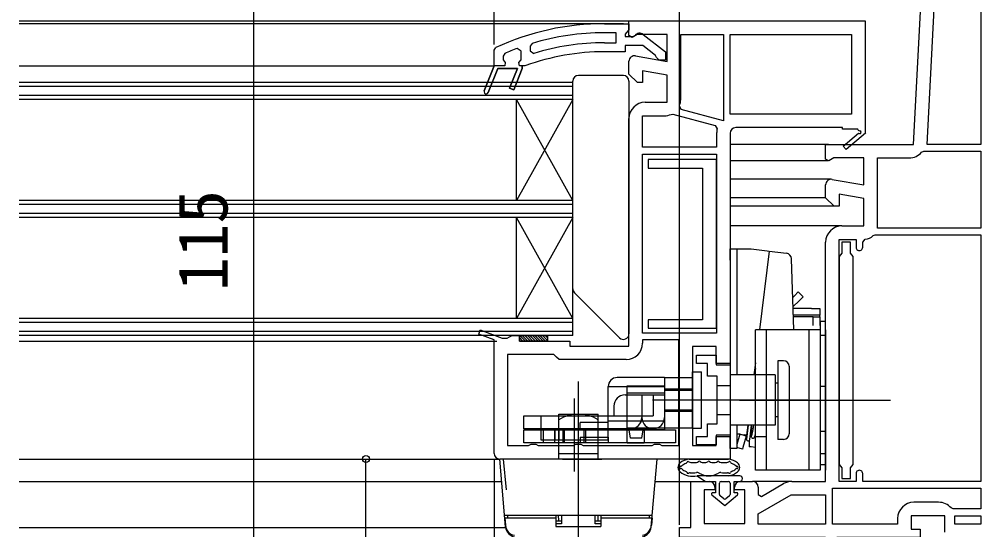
# Model space of a CAD drawing. Units: millimetres, scale not verified. Extents: x -525 to 525, y -783 to 778.
# Drawn here: x 1.5 to 172.6, y -528.3 to -437.4 of the extents above; entities that cross this region are included whole.
import ezdxf
from ezdxf.enums import TextEntityAlignment as Align

# ---------------------------------------------------------------- set-up
doc = ezdxf.new("R2010")
doc.units = ezdxf.units.MM
doc.header["$LTSCALE"] = 4
for name, color, linetype in [('0-3_YKK_11', 7, 'Continuous'), ('0-5_YKK_12', 2, 'Continuous'), ('0-6_YKK_13', 4, 'Continuous'), ('0-8_YKK_D', 6, 'Continuous')]:
    doc.layers.add(name, color=color, linetype=linetype)
doc.styles.add('ＭＳ ゴシック', font='')
doc.styles.get('ＭＳ ゴシック').set_extended_font_data('MS Gothic')

msp = doc.modelspace()

# ---------------------------------------------------------------- linework, layer by layer
at = {"layer": '0-3_YKK_11'}
for p, q in [((125.6, -457.699), (125.6, -460.199)), ((129.8, -519.699), (132, -519.699)), ((165.1, -523.399), (160.7, -523.399))]:
    msp.add_line(p, q, dxfattribs=at)
for points in [[(146.174, -465.914), (151.8, -466.906), (151.8, -462.099), (146.444, -462.099), (145.576, -462.641), (145, -462.322), (145, -459.699), (160.642, -459.699), (162.95, -415.647)], [(110, -437.699), (152, -437.699), (152, -457.565), (152.077, -457.699), (148.659, -460.604), (148.141, -459.994), (150.861, -457.683)], [(111.174, -443.914), (116.8, -444.906), (116.8, -440.099), (111.444, -440.099), (110.576, -440.641), (110, -440.322), (110, -437.699)], [(105.633, -438.199), (110.001, -438.199), (110.001, -439.299), (109.563, -439.795), (109.301, -440.093), (109.301, -440.499), (110.701, -440.499), (111.101, -440.299)], [(105.633, -441.599), (107.701, -441.599), (107.701, -439.799), (105.633, -439.799)], [(112.517, -440.112), (116.501, -443.224), (116.501, -444.699), (115.399, -444.699), (114.9, -444.224), (114.708, -443.854), (112.462, -442.099), (109.301, -442.099), (109.301, -443.199), (105.633, -443.199)], [(126.8, -440.099), (126.8, -455.478), (119.316, -453.473), (118.983, -452.8)], [(119.2, -451.699), (119.2, -440.099), (126.8, -440.099)], [(87.901, -443.494), (87.601, -443.952), (87.601, -444.624), (87.976, -445.109), (87.901, -445.699), (86.001, -445.699), (84.229, -450.151), (86.001, -445.699), (86.001, -442.917), (86.29, -442.464)], [(84.972, -450.447), (86.663, -446.199), (90.14, -446.199), (88.766, -449.651), (89.509, -449.947), (91.001, -446.199), (91.001, -445.699), (90.501, -445.699), (90.426, -445.109), (90.801, -444.624), (90.801, -444.599), (90.801, -443.064), (90.126, -442.595)], [(92.756, -441.708), (92.401, -442.186), (92.401, -443.023), (93.048, -443.5)], [(91.618, -445.669), (91.447, -445.699), (91.001, -445.699), (91.001, -446.199), (89.509, -449.947), (88.766, -449.651), (90.14, -446.199), (86.663, -446.199), (84.972, -450.447)], [(112.9, -452.199), (116.8, -452.199), (116.8, -447.343), (112.4, -446.567), (112.4, -448.699), (111.5, -448.699), (110, -447.199), (110, -444.899)], [(86, -514.699), (86, -494.51), (83.259, -493.473), (83.541, -492.725), (87.439, -494.199), (88.334, -494.199), (88.767, -493.949), (89.2, -493.699), (90.5, -493.699), (90.5, -494.699), (99.5, -494.699), (99.5, -495.599), (110, -495.599), (110, -455.099)], [(125.6, -460.199), (112.4, -460.199), (112.4, -454.599), (116.3, -454.599)], [(117.491, -454.343), (117.826, -454.316), (125.332, -456.327), (125.689, -456.924)], [(150.926, -457.305), (150.749, -456.999), (148, -456.999), (148, -456.699), (129, -456.699)], [(128, -457.699), (128, -498.699), (125.5, -498.699), (125.5, -495.699), (121.3, -495.699), (121.3, -513.299), (125.5, -513.299), (125.5, -511.699), (128, -511.699), (128, -515.699), (87, -515.699)], [(162.076, -461.076), (162.458, -460.899), (172.6, -460.899), (172.6, -474.599)], [(172.6, -474.599), (154.2, -474.599), (154.2, -462.099), (159.865, -462.099)], [(147.9, -474.199), (151.8, -474.199), (151.8, -469.343), (147.4, -468.567), (147.4, -470.699), (146.5, -470.699), (145, -469.199), (145, -466.899)], [(138.973, -519.699), (145, -519.699), (145, -477.099)], [(150.4, -518.299), (150.4, -519.699), (147.4, -519.699), (147.4, -476.599), (150.4, -476.599), (150.4, -477.999)], [(172.6, -475.799), (172.6, -519.699), (151.6, -519.699), (151.6, -518.299)], [(151.6, -477.999), (151.6, -477.083), (152.048, -476.586)], [(153.455, -475.937), (153.8, -475.799), (172.6, -475.799)], [(118.9, -513.299), (118.9, -494.499), (112.4, -494.499), (112.4, -495.099)], [(109.5, -497.999), (97.595, -497.999), (97.097, -497.549), (96.6, -497.099), (88.4, -497.099), (88.4, -513.299), (92.134, -513.299), (92.567, -513.049), (93.433, -513.049), (93.866, -513.299), (100.134, -513.299), (100.567, -513.049), (101.433, -513.049), (101.866, -513.299), (114.134, -513.299), (114.567, -513.049), (115.433, -513.049), (115.866, -513.299), (118.9, -513.299)], [(166.2, -528.699), (166.2, -525.799), (160.2, -525.799), (160.2, -528.199), (161.8, -528.199), (161.8, -529.699), (147, -529.699), (147, -542.607), (147.25, -542.903), (147.5, -543.199), (147.5, -544.699), (145, -544.699), (145, -529.699), (119, -529.699), (119, -527.899), (121, -527.899), (121, -519.699), (124.3, -519.699)], [(133, -520.699), (133, -522.044), (133.567, -522.372), (137.523, -520.088)], [(125.3, -520.699), (125.3, -521.199), (123.4, -521.199), (123.4, -527.199), (130.6, -527.199), (130.6, -521.199), (128.8, -521.199), (128.8, -520.699)], [(146.2, -520.899), (172.6, -520.899), (172.6, -524.599), (167.692, -524.599), (167.31, -524.421)], [(157.8, -526.299), (157.8, -527.299), (146.2, -527.299), (146.2, -520.899)]]:
    msp.add_lwpolyline(points, dxfattribs=at)
for points in [[(163.045, -459.699), (165.278, -417.099), (172.6, -417.099), (172.6, -459.699)], [(149.6, -454.299), (128, -454.299), (128, -440.099), (149.6, -440.099)], [(112.4, -493.299), (112.4, -461.399), (125.6, -461.399), (125.6, -493.299)], [(147.4, -479.636), (147.4, -516.653), (147.65, -516.949), (147.9, -517.245), (147.9, -519.195), (149.4, -519.195), (149.4, -517.245), (149.65, -516.949), (149.9, -516.653), (149.9, -479.636), (149.65, -479.341), (149.4, -479.045), (149.4, -477.095), (147.9, -477.095), (147.9, -479.045), (147.65, -479.341)], [(145, -527.299), (133, -527.299), (133, -525.47), (138.839, -522.099), (145, -522.099)], [(172.6, -527.299), (168, -527.299), (168, -525.799), (172.6, -525.799)]]:
    msp.add_lwpolyline(points, close=True, dxfattribs=at)
for centre, radius, start, end in [((105.633, -484.199), 46, 90.00001, 114.86598), ((105.633, -484.199), 44.4, 89.99999, 106.86019), ((111.901, -440.899), 1, 51.91328, 143.13011), ((105.633, -484.199), 44.4, 110.44221, 113.53922), ((105.633, -484.199), 42.6, 89.99999, 107.18277), ((105.633, -484.199), 41, 89.99999, 109.98888), ((111, -444.899), 1, 79.99999, 179.99998), ((84.601, -450.299), 0.4, 158.30059, 338.30061), ((84.601, -450.299), 0.4, 158.30059, 338.30061), ((116.3, -451.699), 2.9, 337.68615, 359.99999), ((112.9, -455.099), 2.9, 90.00001, 179.99999), ((116.3, -451.699), 2.9, 269.99996, 294.25263), ((129, -457.699), 1, 90.00001, 179.99999), ((129, -457.699), 3.4, 166.82613, 179.99998), ((151.051, -457.521), 0.25, 220.35701, 120), ((159.865, -459.199), 2.9, 269.99999, 319.67978), ((146, -466.899), 1, 80.00002, 180), ((147.9, -477.099), 2.9, 90.00001, 179.99999), ((151.8, -474.199), 2.4, 275.9378, 313.60284), ((151, -477.999), 0.6, 179.99999, 0.00001), ((109.5, -495.099), 2.9, 270.00001, 359.99999), ((87, -514.699), 1, 180.00001, 269.99999), ((151, -518.299), 0.6, 359.99999, 180.00001), ((124.3, -520.699), 1, 0.00001, 89.99999), ((129.8, -520.699), 1, 90.00001, 179.99999), ((132, -520.699), 1, 0.00001, 89.99999), ((138.973, -522.599), 2.9, 89.99998, 119.99999), ((160.7, -526.299), 2.9, 90.00001, 179.99999), ((165.1, -526.299), 2.9, 40.36099, 89.99999)]:
    msp.add_arc(centre, radius, start, end, dxfattribs=at)
at = {"layer": '0-5_YKK_12'}
for p, q in [((1.5, -437.699), (110.5, -437.699)), ((1.5, -438.195), (109, -438.195)), ((1.5, -445.699), (86, -445.699)), ((99.999, -448.694), (1.5, -448.694)), ((99.999, -449.394), (1.5, -449.394)), ((99.999, -472.694), (99.999, -448.694)), ((99.999, -493.694), (99.999, -448.694)), ((99.999, -450.994), (1.5, -450.994)), ((99.999, -451.694), (1.5, -451.694)), ((89.999, -469.694), (89.999, -451.694)), ((99.999, -469.694), (89.999, -451.694)), ((99.999, -451.694), (89.999, -469.694)), ((145.5, -459.699), (128, -459.699)), ((145.5, -462.599), (128, -462.599)), ((146, -465.899), (128, -465.899)), ((99.999, -469.694), (1.5, -469.694)), ((99.999, -470.394), (1.5, -470.394)), ((145.045, -469.199), (128, -469.199)), ((99.999, -471.994), (1.5, -471.994)), ((146.707, -470.699), (128, -470.699)), ((99.999, -472.694), (1.5, -472.694)), ((89.999, -490.694), (89.999, -472.694)), ((99.999, -490.694), (89.999, -472.694)), ((99.999, -472.694), (89.999, -490.694)), ((147.9, -474.199), (128, -474.199)), ((99.999, -490.694), (1.5, -490.694)), ((99.999, -491.394), (1.5, -491.394)), ((99.999, -492.994), (1.5, -492.994)), ((99.999, -493.694), (1.5, -493.694)), ((1.5, -494.699), (86.5, -494.699)), ((1.5, -515.699), (87, -515.699)), ((1.5, -519.699), (87.349, -519.699)), ((114.65, -519.699), (121.5, -519.699)), ((138.973, -519.699), (132, -519.699)), ((1.5, -527.899), (88.07, -527.899))]:
    msp.add_line(p, q, dxfattribs=at)
at = {"layer": '0-6_YKK_13'}
for p, q in [((109, -447.403), (101, -447.403)), ((100, -485.403), (100, -448.403)), ((110, -448.403), (110, -493.403)), ((127.981, -480.304), (127.981, -478.304)), ((129.181, -478.304), (131.747, -478.304)), ((131.747, -478.304), (134.592, -478.653)), ((134.941, -478.696), (133.222, -492.699)), ((134.592, -478.653), (134.941, -478.696)), ((134.941, -478.696), (138.034, -479.076)), ((127.981, -480.304), (127.981, -499.145)), ((129.181, -480.304), (129.181, -500.699)), ((139.358, -492.699), (138.911, -480.033)), ((100.293, -486.11), (108.293, -494.11)), ((139.155, -486.933), (139.425, -486.662)), ((140.274, -487.511), (139.213, -488.572)), ((139.425, -486.662), (140.132, -485.955)), ((142.481, -488.904), (139.224, -488.904)), ((142.481, -488.904), (143.981, -488.904)), ((142.481, -490.104), (139.267, -490.104)), ((142.781, -490.404), (139.277, -490.404)), ((142.781, -490.404), (143.981, -490.404)), ((142.781, -491.904), (142.781, -490.404)), ((143.981, -490.404), (143.981, -490.104)), ((143.981, -490.404), (143.981, -491.904)), ((143.999, -492.699), (132.499, -492.699)), ((134.499, -517.699), (134.499, -492.699)), ((141.999, -492.699), (141.999, -517.699)), ((143.999, -492.699), (143.999, -517.699)), ((144.999, -492.699), (144.999, -517.699)), ((90.5, -494.075), (91.124, -494.699)), ((90.573, -493.699), (91.573, -494.699)), ((91.022, -493.699), (92.022, -494.699)), ((91.471, -493.699), (92.471, -494.699)), ((91.92, -493.699), (92.92, -494.699)), ((92.369, -493.699), (93.369, -494.699)), ((92.818, -493.699), (93.818, -494.699)), ((93.267, -493.699), (94.267, -494.699)), ((93.716, -493.699), (94.716, -494.699)), ((94.165, -493.699), (95.165, -494.699)), ((94.614, -493.699), (95.5, -494.585)), ((95.063, -493.699), (95.5, -494.136)), ((90.5, -494.524), (90.675, -494.699)), ((132.499, -498.58), (132.239, -500.699)), ((132.499, -499.004), (132.447, -499.004)), ((136.499, -498.199), (136.499, -512.199)), ((136.499, -498.199), (136.499, -512.199)), ((137.499, -498.199), (136.499, -498.199)), ((138.499, -499.199), (138.499, -511.199)), ((116.299, -501.199), (107.899, -501.199)), ((116.299, -501.199), (116.299, -502.699)), ((116.299, -501.199), (121.299, -501.199)), ((116.299, -501.199), (116.299, -510.499)), ((122.899, -510.199), (122.899, -500.199)), ((135.999, -500.699), (127.999, -500.699)), ((132.318, -500.55), (132.299, -500.699)), ((100.999, -551.954), (100.999, -501.92)), ((106.299, -502.799), (116.299, -502.799)), ((109.699, -502.699), (116.299, -502.699)), ((109.699, -512.799), (109.699, -502.699)), ((116.299, -502.699), (116.299, -507.199)), ((125.699, -502.599), (128, -502.599)), ((136.499, -502.199), (135.999, -502.199)), ((143.999, -502.743), (144.999, -502.743)), ((109.299, -504.299), (116.299, -504.299)), ((109.699, -503.899), (116.299, -503.899)), ((112.299, -504.299), (112.299, -508.299)), ((114.299, -504.299), (114.299, -507.999)), ((116.299, -503.199), (121.299, -503.199)), ((116.299, -503.449), (121.299, -503.449)), ((116.299, -504.299), (116.299, -508.299)), ((100.299, -517.933), (100.299, -504.918)), ((107.299, -506.299), (107.299, -507.999)), ((124.522, -505.199), (114.212, -505.199)), ((124.522, -505.199), (114.212, -505.199)), ((141.809, -505.199), (119.809, -505.199)), ((139.811, -505.199), (122.942, -505.199)), ((129.641, -505.199), (156.566, -505.199)), ((91.299, -507.999), (106.299, -507.999)), ((91.299, -510.299), (91.299, -507.999)), ((94.299, -507.999), (94.299, -510.299)), ((97.499, -515.699), (97.499, -507.699)), ((97.499, -507.699), (104.499, -507.699)), ((104.499, -515.699), (104.499, -507.699)), ((106.299, -510.299), (106.299, -507.999)), ((106.299, -507.999), (107.299, -507.999)), ((107.299, -507.999), (114.299, -507.999)), ((116.299, -506.949), (121.299, -506.949)), ((116.299, -507.199), (121.299, -507.199)), ((125.699, -507.799), (128, -507.799)), ((106.299, -509.199), (101.299, -509.199)), ((101.299, -510.499), (101.299, -509.199)), ((106.299, -508.899), (116.299, -508.899)), ((106.299, -510.499), (106.299, -509.199)), ((129.181, -509.699), (129.181, -511.804)), ((131.194, -509.699), (130.895, -512.139)), ((131.49, -512.212), (131.799, -509.699)), ((136.499, -508.199), (135.999, -508.199)), ((101.299, -510.299), (91.299, -510.299)), ((94.299, -510.299), (94.299, -510.499)), ((94.299, -510.499), (94.299, -512.299)), ((94.799, -512.799), (94.799, -510.499)), ((96.799, -510.299), (96.799, -512.299)), ((96.799, -512.799), (96.799, -510.499)), ((97.499, -510.299), (97.499, -512.299)), ((98.299, -512.799), (98.299, -510.499)), ((98.549, -512.799), (98.549, -510.499)), ((114.299, -510.299), (101.299, -510.299)), ((102.049, -512.799), (102.049, -510.499)), ((102.299, -512.799), (102.299, -510.499)), ((106.299, -510.499), (106.299, -510.299)), ((106.299, -512.299), (106.299, -510.499)), ((116.299, -510.499), (106.299, -510.499)), ((112.699, -510.199), (109.699, -510.199)), ((110.299, -511.999), (110.049, -510.499)), ((112.299, -511.999), (112.549, -510.499)), ((112.699, -510.199), (112.699, -512.799)), ((116.299, -510.199), (112.699, -510.199)), ((121.299, -510.199), (116.299, -510.199)), ((118.299, -510.499), (118.299, -512.799)), ((121.299, -510.199), (122.899, -510.199)), ((127.981, -511.253), (127.981, -511.804)), ((129.728, -511.304), (129.181, -511.304)), ((129.728, -511.304), (129.181, -513.094)), ((129.728, -511.304), (130.57, -511.407)), ((130.876, -511.655), (129.728, -511.304)), ((143.999, -510.743), (144.999, -510.743)), ((118.299, -512.799), (91.299, -512.799)), ((94.299, -512.299), (106.299, -512.299)), ((101.299, -511.799), (101.299, -512.799)), ((101.299, -511.799), (106.299, -511.799)), ((106.299, -511.799), (106.299, -512.799)), ((109.699, -512.799), (112.699, -512.799)), ((112.299, -511.999), (110.299, -511.999)), ((127.981, -513.804), (127.981, -511.804)), ((129.181, -511.804), (129.181, -513.804)), ((130.876, -511.655), (130.26, -513.67)), ((131.417, -512.375), (131.382, -513.508)), ((132.499, -511.699), (134.499, -511.699)), ((137.499, -512.199), (136.499, -512.199)), ((129.181, -513.804), (127.981, -513.804)), ((130.174, -513.95), (129.181, -513.646)), ((130.26, -513.67), (130.174, -513.95)), ((88.057, -527.789), (86.999, -515.699)), ((88.181, -521.199), (87.699, -515.699)), ((98.199, -515.699), (105.199, -515.699)), ((113.942, -527.789), (114.999, -515.699)), ((120.709, -515.699), (127.691, -515.699)), ((120.988, -516.299), (121.991, -516.299)), ((123.049, -516.299), (123.671, -516.299)), ((124.729, -516.299), (125.351, -516.299)), ((126.409, -516.299), (127.412, -516.299)), ((129.701, -518.699), (122.151, -518.699)), ((122.151, -518.699), (123.6, -519.699)), ((123.6, -519.699), (125.4, -519.699)), ((125.4, -519.699), (125.4, -521.699)), ((126.1, -521.999), (126.1, -519.999)), ((126.4, -519.699), (127.7, -519.699)), ((128, -519.999), (128, -521.999)), ((128.7, -519.699), (129.7, -519.699)), ((128.7, -521.699), (128.7, -519.699)), ((125.4, -521.699), (124.902, -521.699)), ((129.198, -521.699), (128.7, -521.699)), ((124.771, -522.055), (127.05, -523.999)), ((126.855, -522.781), (126.205, -522.227)), ((127.05, -523.999), (129.329, -522.055)), ((127.895, -522.227), (127.245, -522.781)), ((87.874, -525.699), (114.125, -525.699)), ((87.899, -526.199), (88.013, -527.5)), ((87.899, -526.199), (96.999, -526.199)), ((88.399, -525.699), (96.999, -525.699)), ((88.399, -525.699), (88.399, -526.199)), ((96.999, -525.699), (96.999, -527.699)), ((96.999, -526.699), (97.999, -526.699)), ((97.499, -526.699), (97.482, -525.699)), ((97.999, -525.699), (97.999, -527.259)), ((103.999, -527.259), (103.999, -525.699)), ((103.999, -526.699), (104.999, -526.699)), ((104.499, -526.699), (104.517, -525.699)), ((104.999, -525.699), (104.999, -527.699)), ((104.999, -525.699), (113.599, -525.699)), ((104.999, -526.199), (114.099, -526.199)), ((113.599, -525.699), (113.599, -526.199)), ((114.099, -526.199), (113.986, -527.5)), ((97.999, -527.259), (96.999, -527.259)), ((96.999, -527.699), (104.999, -527.699)), ((104.999, -527.259), (103.999, -527.259))]:
    msp.add_line(p, q, dxfattribs=at)
for points in [[(125.6, -492.399), (125.6, -462.399), (113.4, -462.399), (113.4, -463.899), (123.1, -463.899), (123.1, -490.899), (113.4, -490.899), (113.4, -492.399)], [(143.999, -491.243), (143.999, -514.743), (144.999, -514.743), (144.999, -491.243)], [(95.5, -493.699), (95.5, -494.699), (90.5, -494.699), (90.5, -493.699)], [(143.999, -516.699), (144.999, -516.699), (144.999, -493.699), (143.999, -493.699)], [(143.999, -516.699), (144.999, -516.699), (144.999, -493.699), (143.999, -493.699)], [(127.999, -498.949), (127.999, -511.449), (125.499, -511.449), (125.499, -513.199), (121.999, -513.199), (121.999, -511.699), (123.999, -511.699), (123.999, -509.449), (125.699, -509.449), (125.699, -500.949), (123.999, -500.949), (123.999, -498.699), (121.999, -498.699), (121.999, -497.199), (125.499, -497.199), (125.499, -498.949)]]:
    msp.add_lwpolyline(points, close=True, dxfattribs=at)
for points in [[(127.981, -478.304), (129.181, -478.304), (129.181, -480.304)], [(140.132, -485.955), (140.981, -486.804), (140.274, -487.511)], [(143.981, -488.904), (143.981, -490.104), (142.481, -490.104)], [(143.999, -517.699), (132.499, -517.699), (132.499, -492.699)], [(132.499, -499.596), (132.44, -499.878), (132.38, -500.196), (132.319, -500.542)], [(121.299, -510.199), (121.299, -500.199), (122.899, -500.199)], [(135.999, -500.699), (135.999, -509.699), (127.999, -509.699)], [(116.299, -510.499), (106.299, -510.499), (106.299, -502.799)], [(131.134, -509.699), (130.919, -511.45), (130.57, -511.407)], [(131.823, -509.699), (131.786, -510.191), (131.757, -510.625), (131.736, -510.993), (131.723, -511.29), (131.72, -511.513), (131.727, -511.656), (131.744, -511.722)], [(132.167, -509.699), (132.129, -509.921), (132.093, -510.132), (132.058, -510.33), (132.025, -510.516), (131.993, -510.688), (131.963, -510.846), (131.935, -510.991), (131.909, -511.121), (131.884, -511.235), (131.862, -511.334), (131.841, -511.418), (131.822, -511.488), (131.805, -511.542), (131.791, -511.576), (131.769, -511.594)], [(91.299, -512.799), (91.299, -510.499), (118.299, -510.499)], [(104.499, -514.799), (97.499, -514.799), (97.499, -512.799), (97.499, -510.499)], [(132.325, -511.811), (132.354, -511.78), (132.393, -511.671), (132.442, -511.48), (132.499, -511.214)], [(131.729, -511.611), (131.741, -511.732), (131.776, -511.84), (131.841, -511.925), (131.927, -511.983), (132.046, -512.008), (132.148, -511.989), (132.249, -511.93), (132.333, -511.829), (132.379, -511.696)], [(132.499, -513.645), (131.714, -513.549), (131.382, -513.508)]]:
    msp.add_lwpolyline(points, dxfattribs=at)
for centre, radius, start, end in [((101, -448.403), 1, 90, 180), ((109, -448.403), 1, 0, 90), ((137.912, -480.068), 1, 2.02233, 82.9992), ((101, -485.403), 1, 180, 225), ((109, -493.403), 1, 225, 0), ((137.499, -499.199), 1, 0, 90), ((107.899, -502.799), 1.6, 90, 180), ((109.299, -506.299), 2, 90, 180), ((100.999, -514.324), 6.625, 58.10921, 121.89079), ((110.299, -508.299), 2, 270, 0), ((114.299, -508.299), 2, 180, 270), ((114.299, -508.299), 2, 270, 0), ((129.728, -511.304), 1.2, 343, 353), ((137.499, -511.199), 1, 270, 0), ((131.193, -512.175), 0.3, 173, 353), ((119.699, -517.199), 1, 127.38277, 232.61723), ((121.399, -519.424), 3.8, 102.43989, 127.38277), ((121.399, -519.424), 3.2, 112.8033, 128.87367), ((120.042, -516.197), 0.3, 292.8033, 342.58405), ((120.519, -516.347), 0.2, 54.106, 162.58405), ((120.709, -516.299), 0.6, 90, 102.43989), ((120.988, -515.699), 0.6, 234.106, 270), ((121.991, -515.699), 0.6, 270, 311.40962), ((122.52, -516.299), 0.2, 48.59038, 131.40962), ((123.049, -515.699), 0.6, 228.59038, 270), ((123.671, -515.699), 0.6, 270, 311.40962), ((124.2, -516.299), 0.2, 48.59038, 131.40962), ((124.729, -515.699), 0.6, 228.59038, 270), ((125.351, -515.699), 0.6, 270, 311.40962), ((125.88, -516.299), 0.2, 48.59038, 131.40962), ((126.409, -515.699), 0.6, 228.59038, 270), ((127.412, -515.699), 0.6, 270, 305.89399), ((127.691, -516.299), 0.6, 77.56012, 90), ((127.881, -516.347), 0.2, 17.41595, 125.89399), ((127.001, -519.424), 3.8, 52.61723, 77.56012), ((128.358, -516.197), 0.3, 197.41595, 247.1967), ((127.001, -519.424), 3.2, 51.12634, 67.1967), ((128.701, -517.199), 1, 307.38277, 52.61723), ((119.199, -517.199), 0.2, 89.61392, 270.38608), ((121.399, -514.974), 3.8, 232.61723, 281.41207), ((119.202, -516.699), 0.3, 269.61392, 308.87367), ((119.202, -517.699), 0.3, 51.12633, 90.38608), ((121.399, -514.974), 3.2, 231.12633, 247.1967), ((120.042, -518.201), 0.3, 17.41595, 67.1967), ((120.519, -518.051), 0.2, 197.41595, 310.68193), ((120.845, -518.43), 0.3, 80.90118, 130.68193), ((121.399, -514.974), 3.2, 260.90118, 281.41207), ((122.151, -518.699), 0.6, 57.36313, 101.41207), ((124.2, -515.499), 3.2, 237.36313, 302.63687), ((126.249, -518.699), 0.6, 78.58793, 122.63687), ((127.001, -514.974), 3.2, 258.58793, 279.09882), ((127.555, -518.43), 0.3, 49.31808, 99.09882), ((127.881, -518.051), 0.2, 229.31808, 342.58405), ((127.001, -514.974), 3.8, 281.41207, 307.38277), ((128.358, -518.201), 0.3, 112.8033, 162.58405), ((127.001, -514.974), 3.2, 292.8033, 308.87367), ((129.198, -516.699), 0.3, 231.12634, 270.38612), ((129.198, -517.699), 0.3, 89.61393, 128.87367), ((129.201, -517.199), 0.2, 269.61393, 90.38612), ((126.4, -519.999), 0.3, 90, 180), ((127.7, -519.999), 0.3, 0, 90), ((129.7, -519.199), 0.5, 270.00002, 270.11467), ((129.701, -519.199), 0.5, 270.11462, 89.88538), ((124.902, -521.901), 0.202, 90.00003, 229.53622), ((129.198, -521.901), 0.202, 310.46381, 90), ((126.4, -521.999), 0.3, 180, 229.53619), ((127.05, -522.553), 0.3, 229.53619, 310.46381), ((127.7, -521.999), 0.3, 310.46381, 0), ((90.006, -527.326), 2, 185, 258.63714), ((90.05, -527.614), 2, 185, 258.68311), ((111.949, -527.614), 2, 281.31689, 355), ((111.993, -527.326), 2, 281.36286, 355)]:
    msp.add_arc(centre, radius, start, end, dxfattribs=at)
at = {"layer": '0-8_YKK_D'}
for p, q in [((119, -527.399), (119, -373.699)), ((119, -527.399), (119, -373.699)), ((86.001, -441.917), (86.001, -393.699)), ((43.2, -414.699), (43.2, -529.699)), ((63.2, -568.699), (63.2, -515.699)), ((86, -515.699), (86, -693.7))]:
    msp.add_line(p, q, dxfattribs=at)
msp.add_circle((63.2, -515.699), 0.637, dxfattribs=at)

# ---------------------------------------------------------------- texts
at = {"layer": '0-8_YKK_D', "style": 'ＭＳ ゴシック'}
msp.add_text('115', height=8.798, rotation=90, dxfattribs=at).set_placement((41.2, -485.767), align=Align.BOTTOM_LEFT)

doc.saveas('drawing.dxf')
